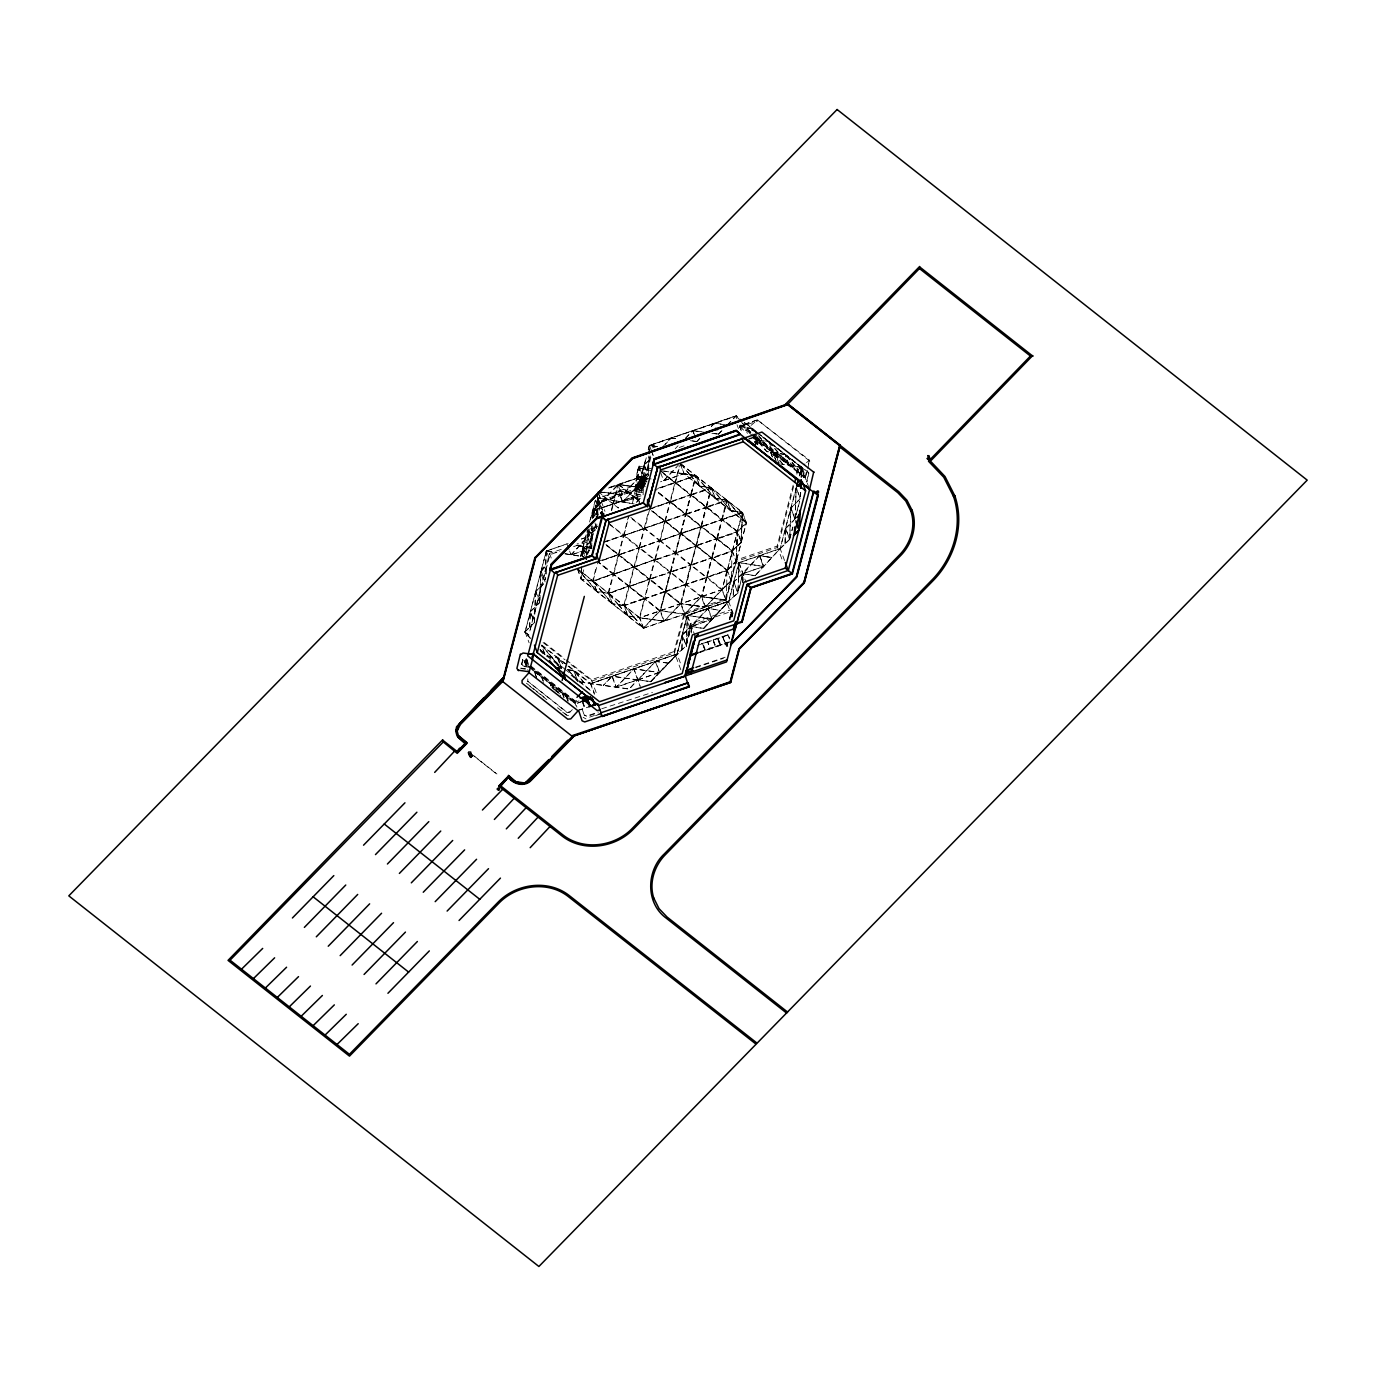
<?xml version="1.0" encoding="UTF-8"?>
<svg xmlns="http://www.w3.org/2000/svg" width="1376" height="1376" viewBox="0 0 1376 1376"><rect width="100%" height="100%" fill="white"/><g stroke="black" fill="none" stroke-linecap="round" stroke-linejoin="round"><path stroke-width="0.75" stroke-dasharray="5 3.75" d="M636.297 493.588L636.314 488.153M591.594 548.026L592.351 528.298M592.058 541.267L592.557 528.332M596.702 528.212L596.84 524.015M640.39 498.215L635.007 504.063L597.958 498.215L592.764 517.548L597.408 513.282L598.285 498.009L632.96 503.65M597.39 514.951L597.958 498.215L602.43 510.238M643.108 494.81L643.985 471.383M643.968 469.336L644.192 465.088L644.174 469.371M643.607 486.45L644.192 471.418M648.199 475.494L648.904 455.903M648.973 453.805L649.248 445.48L658.072 446.443M648.612 470.54L649.111 455.938M649.18 453.839L649.472 445.497L736.28 415.793L739.72 418.545M681.86 649.764L682.238 634.972L686.521 646.754M686.314 643.28L687.346 615.657L686.452 645.396M691.337 626.699L691.113 633.012L691.423 626.648L703.618 628.557M733.752 582.237L733.184 596.995L733.683 582.289M738.551 577.903L737.966 592.66L738.826 562.612L780.14 548.525L789.669 539.254L785.576 528.298L789.463 539.22M742.558 582.375L742.92 573.912L755.269 575.667M742.765 582.392L743.126 573.947L738.396 590.837M597.666 514.865L598.319 498.112L592.764 517.29L598.216 498.164L639.221 483.956L644.501 484.765M529.536 627.25L530.242 612.01L529.829 627.198M534.335 622.348L535.574 591.732M539.598 602.155L540.923 571.47L540.218 586.709M539.96 600.211L540.2 586.984M541.198 570.988L545.567 566.448L546.186 551.277L525.185 631.773M546.392 551.312L545.051 580.087C551.518 555.715 535.04 570.06 544.414 580.397M581.566 566.602L581.291 578.797L581.79 566.62M581.996 556.042L582.375 549.85L582.203 556.128M586.245 557.418L586.864 545.137M587.569 530.156L591.37 540.562L587.466 530.551L587.088 544.758M586.623 553.393L586.744 545.257M586.967 544.879L587.586 532.598M591.955 525.838L591.594 540.08M592.179 517.428L592.557 511.236M592.041 525.993L591.474 540.166L588.515 532.185M592.385 517.514L592.437 511.339M596.616 514.125L597.046 506.523L596.634 518.838M597.562 493.967L597.27 506.144M597.15 506.265L597.769 493.984M726.029 599.661L726.614 585.471M726.752 584.938L726.855 570.283L706.903 577.077L722.108 589.427M727.422 570.369L736.091 561.821L731.241 580.242L731.688 566.155M731.705 565.742L731.946 550.968L711.994 557.762L727.199 570.111M732.531 550.658L737.158 532.013L736.917 546.324L737.502 532.134L717.257 538.928L722.004 519.784L737.089 531.772L717.206 538.807L732.238 550.658L743.195 580.311M736.693 546.702L736.212 561.047L736.573 546.822L736.332 560.944L741.182 542.522L732.307 551.019L741.2 542.11L737.295 532.099L736.796 546.444M741.784 527.386L741.303 541.731L737.33 531.342L722.297 519.492L742.249 512.698L737.33 531.342M785.507 528.556L785.111 543.744M785.025 543.83L785.438 528.625M789.532 538.962L790.856 508.294L789.738 538.996L792.937 527.128M795.087 518.735L796.205 488.033L795.586 503.186M795.156 518.666L795.5 503.272M800.333 496.581L800.505 492.419M801.073 477.317L801.52 467.462L757.488 432.838M800.54 496.684L800.712 492.505M801.279 477.352L801.726 467.496L760.808 435.177M636.245 488.136L643.968 476.423L641.766 480.19L646.754 480.912M637.638 479.347L639.702 468.132L637.57 475.89M641.766 490.974L643.572 475.116L641.336 478.229M635.162 490.097L636.882 474.187L635.299 490.114M636.28 488.91L636.796 486.984L643.418 487.947L642.936 489.976C632.702 493.915 634.336 477.627 643.486 484.816L643.985 482.89M637.363 478.607L637.484 476.182M636.039 491.37L637.226 481.91M636.52 489.684L637.518 481.944M800.522 467.186L804.22 477.111M754.788 442.143C757.316 438.17 757.849 444.878 755.252 442.9M755.372 443.777L757.35 442.539L757.058 444.689M757.935 443.519L757.591 444.345L757.299 442.195M639.204 466.12L651.398 468.734M806.68 481.806L808.641 472.501L760.24 435.074L808.83 473L806.869 482.288M729.555 619.355L731.688 609.499L690.356 623.586L685.661 645.275L690.958 625.203L732.29 611.116L730.209 619.338M804.977 477.197L806.542 471.572M808.469 463.97L809.432 460.169L757.454 419.938L739.652 425.872L742.008 432.563M807.402 470.558L805.442 478.246L753.842 438.239M807.884 468.666L809.432 460.169L806.474 462.68M589.341 531.067L587.81 536.898L571.281 554.683L569.905 550.95M530.362 638.533L524.927 632.152L546.444 550.95L568.15 543.606M561.305 549.334L549.506 553.358L529.605 631.928L549.97 554.648L559.826 551.294M521.728 664.212L523.155 657.642L521.728 664.212L523.31 666.448L528.178 667.154M524.566 661.632L526.905 667.928M526.2 658.76L525.15 662.733L528.642 665.726M526.268 658.76L525.099 663.077L574.893 701.984M525.752 664.212L527.266 658.21M582.134 701.485L575.478 703.824L525.649 664.539L527.335 658.227M580.466 556.523L586.348 534.163M589.564 521.968L595.464 499.626M580.844 556.179L582.461 549.764L587.466 553.72M582.684 549.23L587.346 530.637M590.493 519.595L592.643 511.132L596.032 513.902M592.867 510.599L595.55 500.107M592.523 518.064L597.734 498.198M597.958 498.215L592.936 517.324L598.182 498.181M594.157 526.63L590.82 539.272L577.043 543.967M596.599 517.342L601.002 500.64L642.334 486.554L650.384 456.041M680.656 463.66L742.558 512.388L746.428 522.863L726.064 600.142L643.4 628.299L581.119 579.193L584.112 568.46M587.552 554.803L596.444 521.659M597.012 518.683L601.484 501.93L642.816 487.844L651.398 455.301M623.638 605.371L612.32 603.634L608.261 592.918L596.754 591.353L592.695 580.638L596.513 566.121M611.288 510.376L612.888 504.029L592.66 510.857L594.535 516.602M598.027 491.507L613.111 503.496L617.979 484.713L608.037 488.205L618.202 484.902L601.931 501.672M593.159 580.827L598.027 562.044L613.06 573.895L593.056 581.377L602.482 592.23M611.718 510.427L613.3 504.08L618.323 508.036M613.524 503.547L618.392 484.765L633.476 496.753L613.644 503.908L633.596 497.114L631.962 503.341M639.565 480.826L636.796 473.757L638.86 466.154M638.963 466.137L636.933 474.015L639.014 466.24M608.072 593.09L613.18 574.256M618.495 554.408L623.362 535.625L603.41 542.419L618.443 554.27M608.502 523.104L623.586 535.092L628.505 516.43M634.319 494.38L637.002 483.888M608.725 593.108L613.593 574.325L628.626 586.176L608.639 593.641L618.202 604.356M613.816 573.775L618.684 555.01L633.889 567.342L613.937 574.153L633.717 566.86L618.684 555.01M618.908 554.459L623.775 535.677L638.98 548.026L619.028 554.82L638.86 547.665M624.016 535.144L628.884 516.361M632.375 503.392L633.975 497.046L639.032 501.122M635.832 490.286L637.415 483.939M636.503 489.89L643.142 490.527L642.678 492.556M637.088 490.148L640.167 482.718L645.258 483.475M641.99 492.109L639.1 483.991L622.76 501.965L618.753 491.129L643.142 495.016M639.634 481.961L646.238 457.073M648.216 449.574L649.248 445.48L736.108 415.776L740.271 420.781M639.53 484.042L639.049 486.072L644.037 486.794M639.892 482.116L646.445 457.107M657.711 446.65L649.248 445.48L657.522 446.598L649.248 445.48L648.457 449.608L649.524 445.549L735.868 416.223L738.052 422.14M640.27 482.752L639.806 484.782M640.511 483.406L645.533 484.232M643.452 628.299L639.41 617.463L627.903 615.898L623.844 605.182L628.746 586.537M633.768 566.981L613.902 574.016L628.97 586.004L633.837 567.222M634.061 566.671L638.928 547.906L618.994 554.7L634.026 566.551M639.152 547.356L644.037 528.573L624.085 535.384L639.118 547.235M630.844 517.376L644.26 528.04L648.027 513.403M629.176 586.589L624.308 605.371L644.243 598.577L629.176 586.589L644.364 598.938L624.377 605.612L639.462 617.6L644.329 598.818M629.4 586.056L634.267 567.273L649.455 579.623L629.52 586.417L649.3 579.124L634.302 567.411M639.582 547.424L644.45 528.642L659.534 540.63L639.702 547.786L659.482 540.493M664.574 521.177L644.794 528.47L649.592 509.447M649.334 579.262L629.468 586.296L644.553 598.268L649.42 579.502M634.56 566.981L654.391 559.808L634.56 566.981L649.644 578.952L654.512 560.17M654.735 559.636L659.603 540.854L639.651 547.648L654.684 559.499M664.918 521.005L669.785 502.223L649.833 509.017L664.918 521.005L649.885 509.154L669.665 501.862M674.756 482.546L654.976 489.822L670.009 501.69L674.876 482.907L658.915 488.342M660.067 470.506L675.1 482.357L679.417 465.656M633.889 616.912L643.16 627.938L628.161 616.207L639.616 617.807L643.572 627.972L659.723 610.858L644.742 598.87L639.874 617.652L659.792 611.03M649.833 579.554L644.966 598.336L664.918 591.542L649.833 579.554L665.038 591.904L645.034 598.577L660.119 610.548L664.986 591.766M650.057 579.021L654.924 560.238L670.009 572.21L665.21 591.233L650.126 579.244L670.009 572.21L650.005 578.883L670.129 572.588M655.096 559.568L675.22 553.255L655.268 560.066L660.016 540.923L675.1 552.894L655.217 559.929L670.301 571.917L675.169 553.135M660.239 540.372L665.107 521.607L680.191 533.578L660.36 540.751L680.14 533.458M665.33 521.057L670.198 502.274L685.282 514.263L665.279 520.936L680.484 533.269L685.351 514.504L665.399 521.298L680.432 533.148M670.422 501.741L675.289 482.959L690.374 494.947L670.387 501.604L685.575 513.953L690.442 495.171L670.508 501.982L685.575 513.953M675.513 482.426L679.847 465.724M675.633 482.787L695.413 475.494L675.633 482.787L690.666 494.638L695.774 475.683L699.627 486.055L711.34 487.964L715.193 498.336L726.924 500.228L730.776 510.616L742.49 512.508L731.034 510.926L745.878 522.639L736.917 511.648M664.47 620.817L684.25 614.281L660.463 610.772L664.212 620.937L680.38 603.806L665.399 591.835L660.532 610.617L665.399 591.835L680.432 603.995M680.776 603.514L685.644 584.731L665.709 591.525L680.776 603.514L685.523 584.37L665.588 591.164L670.49 572.519L685.575 584.49L665.743 591.663M670.68 571.848L675.582 553.186L690.666 565.175L670.8 572.21L685.867 584.198L690.614 565.037L670.68 571.848L690.786 565.536L685.833 584.06M680.673 533.871L675.771 552.533L690.958 564.865L695.878 546.22L675.771 552.533L680.673 533.871L695.757 545.859L675.891 552.894L695.878 546.22M680.862 533.2L685.781 514.555L700.848 526.544L680.862 533.2L696.05 545.55L700.797 526.406M685.953 513.884L690.872 495.24L705.94 507.228L701.158 526.234L685.953 513.884L705.94 507.228M691.096 494.706L695.998 476.044L711.031 487.895L706.249 506.918L691.044 494.569L695.964 475.924L705.355 486.949M665.623 591.284L670.542 572.64M670.714 571.969L675.582 553.186M680.914 533.338L685.781 514.555M686.005 514.022L690.872 495.24M690.924 564.745L695.826 546.1M701.106 526.096L706.026 507.452L686.074 514.246L701.158 526.234M706.198 506.781L711.117 488.136L691.165 494.93L706.249 506.918M693.418 605.354L705.114 607.005L681.12 603.737L684.87 613.902L701.038 596.771L686.074 584.783L681.206 603.565L701.089 596.96M706.318 577.679L701.45 596.462L686.366 584.49L706.352 577.817L686.246 584.112L706.232 577.456L691.165 565.467L686.418 584.611M691.388 564.934L696.256 546.152L711.34 558.14L691.337 564.796L711.289 558.002L691.509 565.295L706.542 577.146L711.409 558.364M696.48 545.618L701.347 526.836L716.432 538.807L696.428 545.481L716.38 538.687L696.548 545.842L711.633 557.83L716.5 539.048M701.571 526.303L706.438 507.52L721.643 519.853L701.691 526.664L721.523 519.492M706.662 506.97L711.53 488.205L720.766 499.196M680.81 669.785L674.068 651.57L684.25 612.922L725.582 598.852L735.764 560.204L777.096 546.117L793.178 485.109M684.732 614.229L674.55 652.86L591.886 681.034L566.637 661.116M716.724 538.515L721.592 519.732L701.64 526.526L716.724 538.515L701.691 526.664M715.348 498.181L711.53 488.205L726.614 500.176L706.61 506.85L721.815 519.199L726.666 499.918L715.193 498.336M701.812 596.393L721.815 589.736L705.527 606.85L701.76 596.685L706.731 577.748L721.746 589.926M706.903 577.077L711.822 558.432L726.906 570.404L706.954 577.215L711.822 558.432M711.994 557.762L716.913 539.117L731.998 551.088L712.114 558.123L727.147 569.974L731.12 580.345M727.371 500.486L736.504 511.494L727.233 500.486L722.228 519.251L742.18 512.457L727.096 500.468L722.176 519.13L737.381 531.463M713.456 598.336L701.76 596.685L706.731 577.748M712.046 557.882L716.913 539.117M717.137 538.566L722.056 519.922M726.975 570.644L722.056 589.289L732.324 617.067M727.44 569.956L732.066 551.329M742.558 512.388L722.176 589.668L639.53 617.824L577.249 568.718M725.943 599.523L731 581.136L722.125 589.633L731.017 580.741L727.113 570.713L707.023 577.438M741.217 541.594L746.274 523.207L737.605 531.755M704.271 627.886L728.884 601.243L739.067 562.646L763.353 566.448L738.757 562.612L728.626 601.26L687.312 615.33L677.026 653.978L681.481 666.053M729.418 619.114L731.464 611.391L732.772 614.952M729.916 619.286L731.98 611.46L732.892 613.18L731.877 617.17M738.344 590.7L742.782 573.826M731.602 617.119L731.98 611.46M796.394 472.914L797.461 468.855L757.058 437M793.642 486.416L777.56 547.424L736.246 561.494L732.204 551.415L712.166 558.26M796.859 474.204L797.942 470.145L755.854 436.966M755.218 575.495L780.14 548.525L796.549 486.158M799.284 475.769L801.52 467.462L744.278 422.793M784.544 560.531L780.123 548.508L796.326 488.119M799.508 475.907L801.692 467.616M789.618 538.91L792.714 527.094M794.95 518.632L799.611 500.933M796.033 514.83L799.834 500.95M589.152 530.981L587.604 536.829L592.024 548.835M640.906 478.04L646.29 457.744M686.332 645.327L691.285 626.579M686.366 645.447L691.285 626.321L682.513 634.491M580.018 682.014L590.27 683.683L677.095 653.996L687.295 615.364L711.839 619.166L687.312 615.364L693.384 631.98M589.272 530.723L587.724 537.087M592.643 518.477L598.25 498.078M637.673 476.13L644.432 477.111L638.258 487.31M727.766 644.02C728.093 639.221 723.226 645.602 727.577 644.484M641.663 480.155L643.16 477.575M640.373 482.804L638.086 486.536L637.346 484.627M646.789 480.792L643.211 487.396L636.589 486.433M640.322 479.777L637.226 484.472L640.064 491.696M637.449 484.61L643.607 475.253M752.896 433.939C753.171 443.708 761.117 441.008 754.942 433.216M468.39 751.64L471.039 751.692M755.63 443.192L755.149 441.266M586.159 553.685L591.525 547.854L575.323 545.309M586.228 553.857L591.732 547.889L575.271 545.12L591.611 547.562M586.434 553.909L590.459 549.54M636.297 502.412L640.322 498.043M738 592.97L728.626 601.26L737.777 592.953L733.821 581.979L759.414 555.784L763.405 566.62M703.704 628.213L711.822 619.647M691.578 626.458L703.772 628.402L728.816 601.14L687.364 615.519L728.351 601.415L712.166 619.252L708.176 608.416L720.353 610.359M756.611 574.222L780.14 548.525M704.168 627.92L728.884 601.243L687.364 615.519M650.745 681.722L677.405 653.806M598.577 493.416L601.656 501.793L617.824 484.662L621.9 494.896L599.85 491.903M662.458 447.062L671.006 438.136L665.365 444.276M638.533 477.816L618.701 484.472L622.313 494.758L638.86 477.868M678.076 445.738L675.22 448.714M685.403 438.342L692.678 430.757L695.31 437.86M685.626 438.376L692.472 430.722M641.422 483.544L642.97 487.706L645.636 484.937M696.91 441.335L699.748 438.359M711.289 426.302L714.419 423.55L711.564 426.526M696.961 441.507L699.816 438.531M711.358 426.491L714.35 423.361L717.051 430.654M660.669 472.69L663.628 480.671L678.454 464.95M663.886 480.551L676.115 467.788M718.496 434.145L722.847 429.484L718.633 434.128M727.268 424.874L736.108 415.776M727.336 425.046L736.16 415.965L742.868 421.228M643.83 627.852L660.05 610.91L663.8 621.075L639.806 617.807L651.502 619.441M664.539 620.989L680.707 603.875L691.698 633.046M611.856 676.493L603.307 685.42L612.01 676.356L615.966 687.02M685.128 613.782L701.347 596.84L705.114 607.005M640.872 688.378L633.7 668.96L616.293 687.106L612.286 676.252L637.707 679.813M705.785 606.73L722.004 589.788L725.754 599.953L701.76 596.685M630.483 687.536L637.759 679.95M650.676 681.447L659.224 672.537L633.975 668.874L659.379 672.417L655.372 661.581L637.982 679.71L650.59 681.791M630.707 687.57L637.638 679.624M650.452 681.825L686.177 645.636L682.307 634.714L707.9 608.519L711.891 619.355M755.82 439.666L753.584 433.698M804.977 477.162L754.306 436.244M524.927 632.152L530.156 635.936L524.927 632.152L530.293 638.051M689.772 474.496L680.518 463.643M587.07 579.812L596.599 590.958M689.892 474.944L683.304 466.756M690.047 474.978L699.18 485.814M592.488 580.81L581.188 579.072L577.593 568.804M695.362 475.528L684.199 473.636L660.514 481.806M592.746 581.119L581.446 579.382L596.444 590.94L587.174 580.087M746.635 427.85L753.394 429.123L753.05 430.482L751.451 430.069L752.448 428.727L756.576 439.735L768.909 441.644L776.081 460.633M752.259 428.71L746.308 427.781L752.586 428.762M524.806 661.873L523.826 660.446L528.866 664.419M752.878 428.934L772.71 452.446L766.862 451.517L742.73 423.292M596.754 591.353L593.108 580.689L613.06 573.895M699.627 486.055L711.082 487.654L691.044 494.569M525.89 664.591L575.151 703.446M602.327 592.213L593.211 581.222L613.111 574.033L598.078 562.182M705.51 486.794L695.929 476.079L699.782 485.917M608.33 593.4L597.012 591.663L612.01 603.221L602.74 592.368L611.873 603.376M756.525 439.426L752.431 428.916M756.576 439.735L768.737 441.438L772.71 452.446L756.8 440.079M711.34 487.964L699.885 486.364L714.884 497.94M536.623 678.454L534.335 671.35L536.846 678.144M547.528 656.455L558.002 658.02L562.956 663.817L557.762 658.158M715.038 497.94L705.613 487.07L714.884 498.095M612.32 603.634L608.691 592.97L628.626 586.176M618.478 604.666L627.731 615.502M772.091 456.505L770.715 452.377L777.457 457.692L779.126 462.56M771.11 453.22L776.855 457.778L778.627 462.628M772.658 452.584L758.967 436.158M623.896 605.681L612.578 603.944L627.594 615.502M726.924 500.228L715.451 498.645L730.312 510.358L721.351 499.385L730.604 510.221M783.047 464.538L773.243 452.67L789.188 465.174L769.115 441.799M624.205 605.922L633.631 616.792L624.36 605.767M551.002 685.936L550.624 684.182L559.774 693.728L555.973 691.096M550.933 685.97L550.555 684.216M567.652 669.751L573.723 670.68M567.91 669.613L577.834 681.55L573.895 670.886L568.082 669.82L575.185 678.127M777.354 457.795L770.612 452.48M784.922 454.458L773.071 452.463L775.617 460.255M573.895 670.886L578.04 681.705M627.903 615.898L624.257 605.251L644.209 598.457M730.776 510.616L742.232 512.199L746.291 522.811L737.605 531.342M788.998 465.449L785.249 454.51L789.256 465.501M795.466 466.275L785.558 454.682M555.732 690.958L551.191 685.747M633.734 617.067L643.16 627.938M562.543 693.968L563.661 697.374M566.293 696.91L568.271 702.207M566.809 697.047L568.099 700.315M795.208 466.412L785.455 454.682M583.992 682.616L574.239 670.886L584.095 682.634M471.005 753.738L496.753 774.103M746.188 522.502L736.762 511.631M574.067 700.711L577.008 708.623M574.566 702.035L530.276 667.033M570.111 711.942L567.239 712.716L527.662 681.172L567.067 712.235L570.111 711.942L574.256 707.677M592.66 510.857L601.536 501.948L592.66 510.462L595.086 516.877M540.992 571.212L545.567 566.448M539.736 602.43L535.642 591.491L543.554 583.665M535.642 591.491L543.537 583.94M591.37 540.562L582.478 549.076L592.66 545.825M586.279 559.86L582.478 549.471L591.353 540.957M539.53 602.413L530.517 611.512M524.858 631.98L534.387 622.709L530.31 611.752L539.719 602.705M524.961 631.756L532.667 624.171M732.307 550.624L741.2 542.11M727.233 569.939L735.902 561.391M794.795 518.958L790.925 508.036L800.35 498.731L796.48 487.809M785.576 528.298L795.018 518.993L790.925 508.036M785.799 528.332L793.488 520.764M780.347 548.56L789.033 540.011M594.243 515.948L597.201 513.248M595.172 529.812L587.69 536.623L591.835 547.562M595.378 529.846L587.69 536.881L589.238 530.844L587.81 536.864L581.446 538.91M639.169 484.146L648.337 475.769L644.26 464.83L648.922 460.564M639.376 484.18L646.858 477.386M682.513 634.749L691.492 626.613M691.767 626.476L711.702 619.338L691.715 626.355L707.952 608.691L687.639 615.296L677.095 653.996L686.486 645.705M809.793 461.132L757.454 419.938L745.551 430.069L805.098 477.283M797.547 470.282L804.994 463.936M801.451 467.926L799.834 466.997L801.623 466.378M739.514 426.096L741.853 432.391M739.738 427.11L757.798 420.918M652.516 447.905L656.558 446.529M679.262 447.458L686.916 444.844M609.706 487.328L647.976 474.29M644.364 481.376L639.358 477.42L649.334 474.032L639.41 477.558L644.415 481.497M642.351 488.102L618.77 484.352L638.688 477.799L622.64 494.81L642.282 487.912M601.983 501.844L621.625 494.947M663.937 480.74L683.58 473.843M592.987 510.96L612.939 504.166L592.867 510.479M634.147 496.375L640.132 494.345M658.794 487.981L674.808 482.666L661.392 472.002M633.545 496.994L613.61 503.788L618.667 507.864M622.898 501.827L636.95 497.046M641.01 495.859L622.967 502.016L638.946 484.128M587.724 529.777L597.752 526.509M653.703 507.297L669.716 501.982L656.3 491.318M591.835 528.78L597.82 526.75M591.886 528.917L595.877 527.558M670.542 502.102L690.322 494.81M691.216 495.068L711.151 488.274M546.805 550.916L566.792 543.898M581.515 539.082L587.466 536.846L571.281 554.683M573.586 546.599L591.302 540.562M603.29 542.058L623.294 535.384L603.462 542.557M643.951 528.35L624.136 535.505L644.071 528.711L630.552 517.686M644.622 527.971L664.625 521.298L651.209 510.634M582.478 549.471L590.734 546.736M582.805 549.592L590.786 546.874M665.451 521.418L685.231 514.125M686.125 514.383L706.06 507.589M706.782 507.348L726.734 500.537L706.731 507.211L721.815 519.199M571.487 554.734L591.525 547.854L571.539 554.872M598.199 561.374L618.202 554.7L606.506 545.481L618.151 554.58L602.361 560.514M602.31 560.376L618.271 554.941L613.404 573.723L598.319 561.735M681.034 533.699L700.969 526.905M722.348 519.612L742.3 512.818L741.888 527.128L742.593 512.818L741.802 526.991M717.085 538.446L737.037 531.635M618.065 604.511L608.777 593.486L628.677 586.296L613.593 574.325M780.209 548.714L738.878 562.801L738.568 577.628M664.866 591.405L645.086 598.698M763.267 566.74L743.16 573.448L755.132 575.839M660.48 610.48L680.432 603.686M643.882 628.041L663.524 621.126L640.081 617.755M685.196 613.954L704.839 607.057L681.378 603.668M705.836 606.919L725.496 600.022L702.035 596.634M728.351 601.415L708.296 608.261L720.216 610.514M566.155 659.826L591.422 679.727L674.068 651.57M701.382 643.727L707.574 642.042M697.46 645.482L707.488 641.801L710.222 648.784L699.92 652.155M699.937 651.725L728.282 642.076M730.536 641.594L710.36 648.732L707.78 641.698L728.162 634.646L729.538 638.068M699.421 652.602L730.622 641.835M524.187 661.426L574.549 701.124L578.522 699.782M616.448 686.968L637.501 679.796M659.173 672.4L638.24 679.882M659.224 672.537L616.517 687.14L633.7 668.96M578.969 700.934L575.134 702.224L579.021 701.055M582.22 701.313L575.718 703.807M577.937 710.222L584.645 708.279L582.753 703.153M578.058 710.584L589.84 706.507M594.759 713.834L586.95 716.5L584.095 714.901L586.761 716.019L598.491 712.028M589.65 717.137L601.088 713.232M595.533 715.675L601.26 713.714M728.558 601.243L733.047 613.232M757.454 419.938L739.652 425.958L752.655 434.919M695.62 667.119L725.1 657.229M695.809 667.601L723.312 658.364M601.742 708.76L652.465 692.42M748.991 438.566L754.616 436.811M748.475 439.271L756.439 436.794M756.078 440.905L757.299 442.625M726.906 644.622C726.631 648.75 726.459 643.314 726.855 642.317M721.024 423.997L714.832 423.292M725.255 424.754L714.694 423.464M701.433 431.668L693.16 430.688M714.144 433.457L718.306 434.042M693.022 430.843L705.647 432.442M711.908 433.32L718.358 434.214M675.582 438.48L671.333 438.239M692.472 440.836L696.634 441.421M671.282 438.05L675.65 438.652M690.442 440.733L696.686 441.61M661.822 470.781L683.803 473.602M663.817 471.246L671.557 472.157M683.648 474.015L671.78 471.916M651.123 478.951L639.479 477.489M647.064 478.831L639.272 477.73M630.879 486.21L642.558 487.861L618.564 484.593L630.242 486.227M603.978 492.212L621.694 495.136M599.919 492.075L609.602 493.262M637.552 679.968L612.286 676.252M579.262 681.722L628.144 688.808M627.766 688.929L590.476 683.7L541.525 645.292L545.515 655.802M637.862 476.681L646.634 478.108M801.486 467.462L785.128 464.95M648.715 460.53L644.26 464.83M646.858 478.848L643.538 478.366L643.985 476.474L642.798 479.656L646.118 480.138M647.494 479.639L642.523 478.917L642.007 480.843L647.03 481.652M639.014 478.848L644.02 479.656M637.604 479.244L644.26 480.31L643.744 482.236L638.791 481.514M641.027 481.48L644.346 481.961M641.302 482.219L644.622 482.701M644.776 485.504L637.071 484.3L639.857 491.989M645.413 486.296L638.774 485.332L638.275 487.276M791.148 507.796L800.144 498.697L796.274 487.775M636.056 491.593L639.358 492.075M637.673 491.954L641.801 492.539M635.918 494.19L640.15 494.792M601.329 502.309L592.867 510.892L597.992 514.899M582.254 549.953L587.518 553.84M743.006 573.603L734.027 581.738M731.017 580.741L722.348 589.272M733.821 581.979L737.966 592.66M535.488 591.8L534.542 622.382L530.517 611.787M682.444 635.007L681.928 649.696M521.556 663.731L523.138 665.967L527.266 666.569M520.713 668.082L525.856 668.822M520.954 668.564L525.202 669.183M526.888 659.62L528.109 663.232M785.249 454.51L766.707 451.672L741.63 422.363M779.624 463.936L801.623 467.307M695.774 475.683L684.061 473.791L680.174 463.798M546.599 655.974L557.71 657.848L561.7 668.839M567.755 669.768L574.033 670.731M618.942 491.146L631.016 493.262M759.741 555.887L763.68 566.534L759.69 555.698L771.816 557.452L759.81 555.543L771.73 557.796M546.41 550.761L556.747 552.326M564.917 553.72L583.476 556.592M546.478 550.95L556.816 552.516M565.02 553.823L583.544 556.781M641.543 472.862L638.825 465.638L639.926 468.064L652.31 470.867M639.892 467.995L647.838 469.784M583.166 717.309L586.004 718.908M757.161 441.369L757.866 444.121M541.92 645.138L567.153 664.849M568.838 666.156L590.682 683.253L594.38 693.246M649.472 445.497L653.153 455.49L650.951 449.522M746.067 423.55L759.225 433.922M744.554 422.552L756.267 431.823M741.905 425.046L750.333 431.686M740.701 425.012L749.129 431.651M756.903 439.787L772.762 452.291M680.38 463.643L695.465 475.632M699.318 485.659L684.457 473.946L695.62 475.838L675.599 482.666L690.666 494.638M746.428 522.863L684.147 473.757L680.26 463.282M661.684 471.693L675.1 482.357M658.261 492.333L669.957 501.552M717.257 538.928L732.29 550.778M640.734 479.037L645.791 483.131M618.701 484.472L633.734 496.323M634.267 496.736L639.272 500.692M696.548 545.842L711.633 557.83M618.736 484.593L633.768 496.444M634.319 496.874L639.324 500.83M602.74 495.756L612.819 503.788M609.878 524.72L623.294 535.384M587.896 530.276L594.57 535.539M589.22 531.772L594.226 535.711M589.272 531.893L592.609 534.524M582.753 549.471L587.81 553.548M659.826 610.858L644.742 598.87M577.662 568.787L592.746 580.758M593.228 581.05L608.312 593.039M608.811 593.331L623.878 605.32M544.277 642.575L564.487 658.502M543.073 642.54L564.951 659.792M540.218 649.678L564.917 669.149M565.209 669.372L591.353 690.821M540.51 651.158L545.171 654.838M546.874 656.18L559.568 666.19L541.576 645.138M571.143 675.324L574.325 677.818M576.183 679.297L577.834 680.587M579.416 681.842L591.078 691.027M556.85 664.883L561.597 668.633M530.551 665.743L574.205 700.16L576.94 707.144M534.112 671.66L541.748 677.68L543.64 682.788M551.845 687.467L554.58 689.703M526.44 683.236L546.066 698.698M557.504 707.728L567.308 715.468L570.541 715.658M529.898 686.297L534.8 690.167M536.434 691.457L541.336 695.327M542.97 696.617L547.872 700.487M562.595 712.08L567.497 715.95M474.101 755.974L496.925 773.966M739.892 427.059L747.65 433.268M550.417 684.388L559.568 693.934M552.206 687.26L554.734 689.806M768.978 441.954L789.05 465.329L773.088 452.824L783.082 464.383M752.792 428.916L757.832 434.713M711.65 488.205L720.938 499.213M690.047 474.806L699.318 485.814M618.306 604.649L627.594 615.657M577.645 568.942L586.916 579.95L578.814 570.644M575.908 679.073L577.989 681.395M561.408 668.667L541.422 645.292L545.378 655.956M540.372 649.919L545.309 655.63M539.891 649.661L545.326 656.042M805.493 476.492L804.152 475.941L803.446 477.214L805.545 476.732L801.916 466.791M757.11 439.047L755.768 438.497L755.046 439.77M725.823 644.174L726.356 645.843M801.124 466.894L808.882 487.448M804.668 477.111L800.866 466.825L804.582 477.145M799.852 467.513L803.446 477.214M797.461 468.855L800.024 475.786M770.715 452.377L773.553 459.79M757.024 441.094L758.038 443.519M756.422 440.836L757.66 444.396M756.078 440.819L756.68 442.522M756.748 442.934L757.402 444.62M755.424 441.042L756.06 442.745M754.942 441.541L755.854 444.517M754.822 441.834L755.579 444.345M737.037 424.806L738.43 428.555M777.096 546.117L782.445 560.582M727.096 500.468L730.914 510.462M692.954 430.671L695.585 437.774M739.032 562.646L744.984 578.642M738.757 562.612L746.153 582.598M727.68 634.267L730.312 641.371M726.511 642.386L727.13 644.088M727.233 644.553L727.852 646.256M726.201 642.54L726.838 644.226M725.926 642.747L727.199 646.238L725.72 643.022M726.562 646.066L723.036 636.761M722.589 636.796L725.272 643.418L722.83 636.813M717.945 638.378L720.456 645.155M717.55 638.584L719.923 644.983M713.301 639.96L715.692 646.428M713.112 640.115L715.675 646.376M644.192 465.088L647.477 473.963M643.555 474.668L646.187 481.789M643.28 474.772L645.912 481.892M702.517 643.641L704.908 650.108M644.037 487.035L641.921 481.652L640.562 486.794L642.454 491.886M641.904 482.133L643.693 486.984M642.334 486.554L642.816 487.844M639.462 479.484L642.558 487.861M636.658 473.808L639.29 480.929M639.221 483.956L642.248 492.161M687.295 615.313L695.035 635.832M637.638 497.269L640.253 504.321M636.159 493.692L639.978 504.407M598.285 493.279L604.976 511.339M594.948 522.914L596.857 528.504M595.326 524.91L596.634 528.47M633.975 668.874L640.064 685.386M582.633 549.093L586.382 559.482M582.375 549.85L584.594 555.852M577.387 568.77L581.119 579.193M569.045 549.454L567.067 544.122M569.63 551.054L571.006 554.786M549.506 553.358L551.363 558.415M547.184 552.946L550.211 560.978M591.422 679.727L597.459 696.084M590.407 683.494L594.415 694.33M541.198 571.246L545.137 581.91M582.719 701.364L584.955 708.072M582.478 701.347L584.68 707.935M582.254 709.294L584.267 715.382M535.849 591.508L539.134 600.4M557.916 658.02L561.494 667.704M557.555 658.003L560.187 665.107M568.047 700.367C567.48 695.912 553.874 685.128 560.737 696.084M562.818 693.848L564.16 697.494M525.099 631.98L529.124 642.85M543.365 680.914L542.006 677.439L543.468 682.616M526.595 659.689L529.038 666.276M524.669 661.409L528.401 671.385M597.992 498.009L602.378 510.032M759.414 555.784L743.229 573.62L763.216 566.602M725.754 599.953L714.075 598.319M728.11 635.041L707.849 641.938M720.732 644.639L717.98 638.498M720.164 645.017L717.773 638.533M715.348 646.772L712.923 640.218M692.799 605.371L681.12 603.737M705.389 650.16L702.964 643.607M704.89 650.04L702.74 643.658M684.388 613.851L660.738 610.703M630.741 493.038L618.753 491.129M621.9 494.896L610.222 493.262M663.8 621.075L652.121 619.441M622.416 501.879L618.478 491.215L610.29 500.107L618.546 491.404M668.289 663.077L655.647 661.478L659.654 672.331L677.319 653.875L650.762 681.533L638.034 679.864L655.372 661.581M668.134 663.232L655.784 661.323M527.782 678.901L527.851 681.653M741.664 527.507L741.079 541.697L741.664 527.507M639.358 547.958L634.491 566.74L654.391 559.808L639.41 548.095M664.694 521.538L659.826 540.321L644.742 528.332L664.694 521.538M680.26 533.819L675.392 552.602L660.308 540.613L680.26 533.819M700.934 526.767L696.015 545.429L680.982 533.578L700.934 526.767M677.353 653.944L590.476 683.7L677.353 653.944"/><path stroke-width="1.5" d="M744.399 438.084L809.656 489.46L736.005 430.826L654.615 459.085L643.28 502.876L647.597 506.884L647.632 505.594M554.58 572.932L595.877 558.673L554.58 572.932L533.217 653.996L598.56 705.51L726.58 661.89L746.962 584.611L788.259 570.472M647.202 506.093L606.076 520.162L595.928 558.862L591.749 555.543L550.417 569.63L554.614 572.966M647.597 499.54L647.408 506.127L657.659 467.548M794.829 526.905L794.227 534.524M799.938 510.496L799.181 530.018L799.714 510.479M800.66 488.256L801.004 479.949M800.866 488.342L801.21 480M459.567 748.183L457.159 751.537L465.088 743.418L457.004 735.902L455.731 731.12L456.54 726.82L483.922 697.598M491.215 690.116L502.911 678.144L459.309 723.673L455.731 731.12M442.797 741.544L457.21 753.36L467.118 743.229L458.311 735.266L457.159 730.983L458.483 725.978L502.24 680.724L502.911 678.144M912.064 510.1C917.74 525.959 912.082 544.088 900.437 555.801L633.201 829.315C615.227 847.96 583.132 852.466 562.199 836.144L498.731 786.109L508.638 775.961C513.558 782.394 523.981 786.281 530.224 779.521L572.33 736.435L730.759 682.444L739.428 648.956L804.306 582.994L840.254 445.274L787.708 403.856L632.134 457.95L535.075 557.727L632.255 458.277L787.571 404.372L839.687 445.463L803.859 582.805L839.807 445.79L787.691 404.699L632.513 458.655L535.539 557.916L503.031 681.172L460.375 724.464L457.159 730.983M653.634 897.806L659.018 908.607L667.033 917.001L787.536 1012.014L786.539 1013.028L666.018 917.998C645.464 902.88 646.324 870.595 664.35 853.86L931.586 580.345C953.052 558.742 963.561 525.391 953.379 496.031M653.875 898.442C648.75 883.134 654.271 865.865 665.416 854.651L932.653 581.136C954.428 559.206 965.075 525.357 954.755 495.549M499.712 785.094L563.162 835.112C583.51 850.987 614.728 846.618 632.203 828.455L899.371 555.01C910.688 543.64 916.21 525.993 910.688 510.565M733.821 626.011L733.442 629.778L735.403 622.072M497.183 788.792C500.503 793.178 498.938 784.251 497.424 789.635M601.69 514.693C605.457 510.358 603.204 519.096 601.948 514.108M816.518 491.868C819.047 495.962 819.322 488.532 816.725 491.593M927.183 458.518C930.451 454.527 929.436 461.906 927.338 458.793M813.749 471.813L809.57 489.409L805.906 485.522M727.096 659.947L685.764 674.034L685.97 670.903L691.87 668.925M803.739 582.478L738.964 648.767L730.209 681.791L572.33 736.435L502.481 681.361L534.954 557.4M503.031 681.172L535.419 557.59L632.392 458.328L787.829 404.183L919.718 268.286M518.528 670.68L516.894 668.392L520.352 654.15M549.884 569.87L551.14 564.332L596.41 518.012L601.966 516.103L591.766 555.594L549.764 569.544L551.604 564.521L596.668 518.391L602.086 516.43M646.961 506.282L643.263 502.825L596.788 518.718L551.707 564.848L527.73 655.87L597.201 710.652L599.953 709.706M531.893 657.16L533.733 653.617M802.122 481.428L805.596 490.836L785.232 568.116L743.9 582.203L733.718 620.834L692.386 634.921L682.204 673.552L599.54 701.726L537.259 652.62L557.641 575.34L556.248 571.59M601.966 516.103L605.99 520.575L609.551 519.027M602.516 516.774L592.196 555.921L550.314 570.197M562.165 680.466L584.336 596.393M591.766 555.594L595.894 558.845L606.059 520.403M557.641 575.34L598.956 561.253L609.138 522.622L607.745 518.855M572.347 735.592L730.759 682.444M652.792 464.108L654.202 458.758L736.16 430.292L740.185 434.128L652.912 464.434L654.615 459.085M652.912 464.434L654.202 458.758M609.138 522.622L650.47 508.535L660.652 469.904L659.259 466.137M687.432 664.212L689.066 658.02M693.384 641.663L689.823 655.182L697.907 652.413M697.46 635.007L695.516 637.105L685.265 675.96L688.757 686.469L602.189 716.449L689.376 686.744L688.052 682.771L667.394 689.789M690.752 674.102L699.576 640.597L735.42 628.368L747.168 584.645M733.769 629.709L735.833 621.883M734.646 627.817L736.229 621.797M731.241 644.226L796.308 576.854L817.619 494.861L813.732 491.782L817.619 494.861M794.726 482.34L795.792 478.28M796.79 485.539L798.355 479.639M796.996 485.573L798.562 479.656M813.405 491.834L791.991 573.448L750.677 587.535L741.612 621.78L736.366 622.864L730.553 644.931L796.773 577.043L818.307 494.999L813.87 491.266L792.421 573.792L751.09 587.862L742.025 622.141L695.362 637.312L685.231 675.96L695.43 637.346L698.406 634.353M731.12 643.899L796.652 576.716L818.187 494.672M572.33 736.435L730.329 682.118L739.084 649.094L804.186 582.667L840.254 445.274M742.025 622.141L751.09 587.862L792.421 573.792L785.232 568.116M685.798 673.81L686.314 671.884M695.585 637.294L694.897 635.867M472.123 755.94C466.172 748.045 472.88 765.194 470.919 752.706M499.677 789.136L498.817 790.013M596.513 518.339L551.14 564.332M755.596 1043.799L568.082 896.412C547.734 880.537 516.516 884.906 499.041 903.069L349.487 1056.132L228.038 960.379L442.745 739.72M756.594 1042.784L569.028 895.38C548.112 879.058 516.017 883.564 498.026 902.226L349.435 1054.291L230.067 960.173L443.038 742.197M533.252 654.013L598.56 705.51L598.01 704.03L602.189 716.449M919.667 266.462L784.922 404.819M577.937 710.91L570.782 718.891L567.738 719.184L522.123 683.218L522.054 680.466L529.192 672.486M262.696 948.408L241.763 968.945M292.417 917.981L333.835 875.6M363.539 845.191L404.957 802.81M434.678 772.4L454.734 750.969M458.38 751.279L466.877 742.576L458.965 736.349M471.16 753.584L471.951 756.164M274.632 957.816L253.7 978.353M304.354 927.39L345.772 885.026M375.476 854.599L416.894 812.218M776.425 462.044L776.786 463.454M565.57 679.658L563.094 672.4M565.725 679.916L563.3 672.572M777.13 463.454L743.814 437.74L744.915 438.686M286.586 967.225L265.637 987.762M316.291 936.815L357.708 894.434M387.413 864.008L428.83 821.627M298.523 976.633L277.574 997.187M328.228 946.224L369.645 903.843M399.367 873.433L440.767 831.052M576.957 697.34L582.444 691.715M498.731 786.109L508.638 775.961M508.449 777.148L500.761 785.902L508.449 777.148C513.764 783.959 524.669 786.522 530.998 779.728L574.841 734.853M310.46 986.042L289.51 1006.596M340.164 955.632L381.582 913.251M411.304 882.842L452.704 840.461M482.426 810.034L502.722 789.256M525.477 782.514L548.869 759.569M551.759 756.594L567.738 740.254M508.69 777.801C514.005 784.595 524.91 787.175 531.239 780.381L574.962 735.18M322.397 995.467L301.447 1016.004M352.101 965.04L393.519 922.66M423.24 892.25L464.641 849.869M494.362 819.46L514.435 798.028M334.334 1004.876L313.384 1025.412M364.055 974.466L405.456 932.085M435.177 901.658L476.578 859.278M506.299 828.868L526.372 807.437M346.27 1014.284L325.321 1034.821M375.992 983.874L417.392 941.494M447.114 911.067L488.514 868.686M518.236 838.276L538.308 816.845M358.207 1023.692L337.258 1044.246M387.929 993.283L429.329 950.902M459.051 920.492L500.451 878.112M530.173 847.685L550.245 826.254M732.634 642.145L731.361 643.005M953.62 496.667L943.764 477.266L928.508 461.252L1030.676 355.782M954.996 496.203L945.002 476.492L930.468 461.115L1032.705 355.576M797.805 486.003L801.056 483.028L797.788 486.278M796.721 517.565L799.559 514.538M793.574 535.298L799.078 529.984L795.861 520.833M793.384 535.728L799.181 530.018M520.524 654.632L523.121 653.015L533.785 654.546L529.003 672.675L578.969 711.512L582.065 720.8L584.731 721.936L689.376 686.744M601.501 513.884L603.118 513.919L603.376 515.604M654.322 459.085L736.28 430.619L740.185 434.128M654.735 459.412L736.005 430.826M653.325 464.761L740.03 434.661M813.921 472.295L761.926 432.064L657.625 467.513L647.391 506.076L657.676 467.496L674.911 461.631M709.569 449.814L657.625 467.513L653.342 463.918M660.652 469.904L743.315 441.73L805.596 490.836M643.28 502.876L601.931 516.912L605.99 520.575M689.754 655.492L694.863 653.892M689.617 655.956L697.942 652.964M580.156 698.131L586.124 696.101M582.272 698.234L588.102 696.239M582.495 698.423L586.468 697.064M582.805 699.61L590.493 697.013M582.856 699.748L590.528 697.133M582.168 701.141L590.614 698.268M582.22 701.313L590.665 698.44M582.702 701.313L592.23 698.165M693.28 670.387L685.403 673.07L685.764 674.034M588.79 706.731L597.373 703.927M693.452 670.869L685.592 673.552L685.265 675.96L665.158 682.444M589.84 706.507L597.528 703.962M600.83 712.39L601.57 716.191M600.968 712.802L688.052 682.771M685.798 670.422L693.659 667.773M750.797 583.304L747.03 584.387M665.227 682.685L685.334 676.201M468.958 753.377L470.059 753.394L471.263 756.628M516.086 781.723L524.101 782.892M602.138 514.056L603.049 515.759M528.281 653.755L533.785 654.546L533.269 653.015M777.096 463.54L778.713 463.798M555.646 667.721L559.619 668.34M555.818 667.928L559.791 668.547M601.845 514.968L602.722 515.673M745.706 439.047L744.003 438.222L700.969 452.326M929.11 457.365L928.559 455.68M813.852 492.109L809.638 489.409L788.276 570.524L785.318 562.492M919.908 267.116L1032.946 356.229M919.959 268.939L1030.916 356.418M912.305 510.737L907.008 500.279L898.786 491.662L787.708 403.856M839.549 446.77L897.754 492.642L905.786 501.053L910.929 511.201M818.307 494.999L813.87 491.266M748.802 440.475L753.842 444.448M780.708 465.656L799.181 480.224M503.289 680.208L502.636 679.228M508.398 775.324L515.02 781M457.744 737.123L465.088 743.418M469.921 756.473L468.27 752.638M442.986 740.374L458.191 752.345M384.248 824L479.76 899.302M313.126 896.791L408.62 972.092M549.454 660.48L565.88 679.761M928.834 455.834L929.849 458.26M928.232 455.594L928.8 457.296L927.888 455.576M796.308 522.588L798.957 529.984M741.922 437.964L743.315 441.73M647.683 501.019L650.47 508.535M602.052 511.82L602.378 513.661L601.742 511.975M602.774 513.988L603.393 515.69M601.467 512.182L602.138 513.867M602.705 515.759L601.26 512.457L601.157 513.386M602.378 515.656L601.14 512.766L601.897 515.278M596.169 553.737L598.956 561.253M592.918 699.386L595.034 704.736M592.798 699.679L594.673 704.753L590.132 705.991L587.758 699.593M591.99 698.148L594.38 704.598M590.012 706.335L587.569 699.748M589.22 704.804L587.346 699.782M586.95 699.92L588.722 704.736M534.473 645.086L537.259 652.62M528.952 671.729L518.288 670.198M470.403 753.24L471.607 756.473M469.68 753.48L470.884 756.714M469.319 753.463L470.506 756.697M468.717 753.222L470.162 756.611M837.107 109.512L68.8 895.862L538.893 1266.488L1307.2 480.138L837.107 109.512M746.962 584.611L751.09 587.862L746.893 584.645"/></g></svg>
